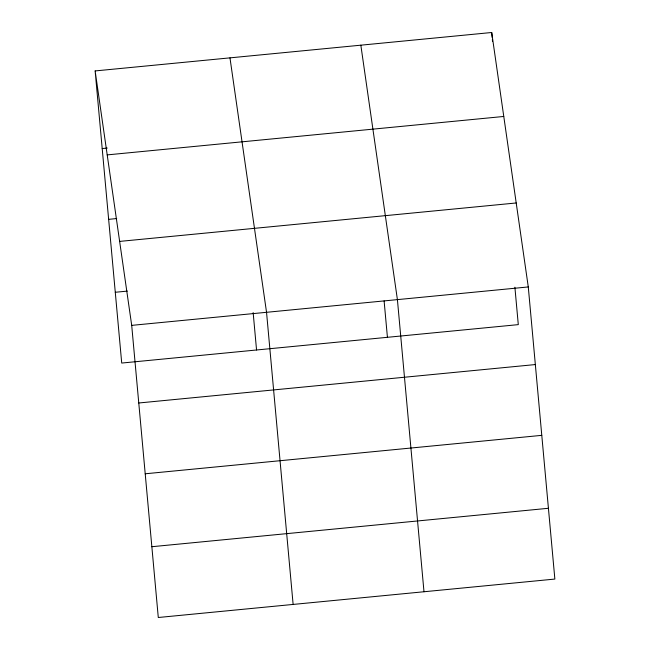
<?xml version="1.0" encoding="UTF-8"?>
<svg xmlns="http://www.w3.org/2000/svg" width="650" height="650" viewBox="0 0 650 650"><rect width="100%" height="100%" fill="white"/><g stroke="black" fill="none" stroke-linecap="round" stroke-linejoin="round"><path stroke-width="0.97" d="M95.136 70.931L491.709 32.5L528.279 286.942L554.864 579.069L158.291 617.5L131.706 325.374L95.136 70.931L121.721 363.058L518.294 324.626L514.889 287.211M102.196 148.558L107.234 148.07M107.201 154.895L503.774 116.464M108.639 219.342L116.691 218.562M119.633 241.41L516.214 202.971M115.278 292.273L127.351 291.102M131.706 325.374L528.279 286.942M138.767 402.992L535.34 364.561M145.21 473.785L541.783 435.346M151.848 546.715L548.421 508.284M360.839 45.183L397.41 299.626L423.995 591.752M229.97 57.866L266.541 312.309L293.126 604.435M491.709 32.5L492.172 37.538M492.351 39.561L492.538 41.576M384.109 300.909L387.424 337.309M253.151 312.577L256.555 349.993"/></g></svg>
